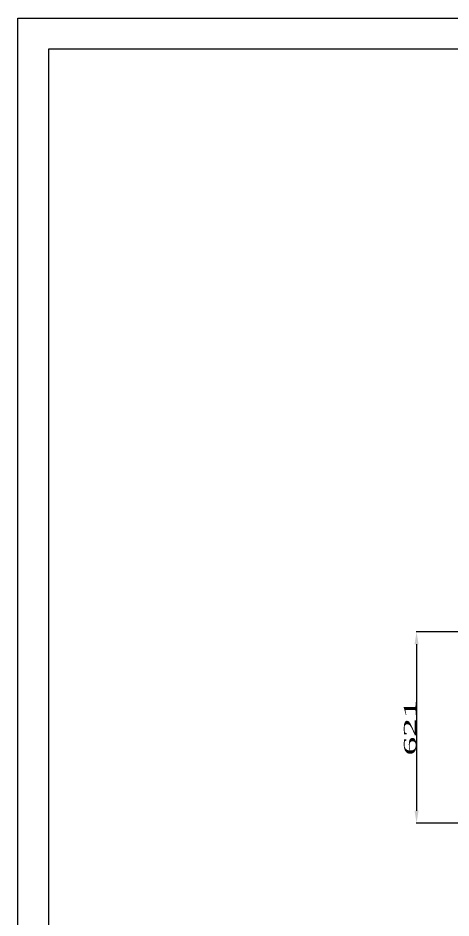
# Model space of a CAD drawing. Header units: millimetres. Extents: x 0 to 8400, y 0 to 5940.
# Drawn here: x 0 to 1409, y 3015 to 5940 of the extents above; entities that cross this region are included whole.
import ezdxf

# ---------------------------------------------------------------- set-up
doc = ezdxf.new("R2010")
doc.units = ezdxf.units.MM
doc.styles.get("Standard").update_dxf_attribs({"font": 'times.ttf', "width": 2, "height": 50})
doc.dimstyles.new('ISO-25', dxfattribs={"dimtxt": 40, "dimasz": 40, "dimexe": 1.25, "dimexo": 0.625, "dimtad": 1, "dimtxsty": 'Standard', "dimcen": 2.5, "dimclrd": 1, "dimclrt": 1, "dimadec": 0, "dimazin": 0, "dimtfac": 1, "dimtmove": 0, "dimatfit": 3, "dimfxl": 1, "dimarcsym": 0})

# ---------------------------------------------------------------- blocks, each defined once
blk = doc.blocks.new('*D8')
at = {"color": 0, "lineweight": -2, "transparency": 16777216}
for p, q in [((1817.1, 3944.7), (1295.5, 3944.7)), ((1817.1, 3323.7), (1295.5, 3323.7))]:
    blk.add_line(p, q, dxfattribs=at)
at = {"color": 1, "lineweight": -2, "transparency": 16777216}
blk.add_line((1296.7, 3904.7), (1296.7, 3363.7), dxfattribs=at)
at = {"color": 1, "lineweight": 25, "transparency": 16777216}
for points in [[(1290.1, 3904.7), (1303.4, 3904.7), (1296.7, 3944.7)], [(1290.1, 3363.7), (1303.4, 3363.7), (1296.7, 3323.7)]]:
    blk.add_solid(points, dxfattribs=at)
at = {"layer": 'Defpoints', "color": 0, "lineweight": 25, "transparency": 16777216}
for p in [(1817.7, 3944.7), (1296.7, 3323.7), (1817.7, 3323.7)]:
    blk.add_point(p, dxfattribs=at)
at = {"color": 1, "lineweight": 25, "transparency": 16777216, "insert": (1275.8, 3634.2), "char_height": 40, "attachment_point": 5, "rotation": 90}
blk.add_mtext('621', dxfattribs=at)

msp = doc.modelspace()

# ---------------------------------------------------------------- linework, layer by layer
for points in [[(0, 0), (0, 5940), (8400, 5940), (8400, 0), (0, 0)], [(100, 100), (100, 5840), (8300, 5840), (8300, 100)]]:
    msp.add_lwpolyline(points, close=True)

# ---------------------------------------------------------------- dimensions: what is measured, and where the dimension line sits
at = {"color": 0, "lineweight": 25}
dim = msp.add_linear_dim(base=(1296.73, 3323.748), p1=(1817.721, 3944.748), p2=(1817.721, 3323.748), angle=90, dimstyle='ISO-25', dxfattribs=at)
dim.commit()
dim.dimension.update_dxf_attribs({"geometry": '*D8', "text_midpoint": (1275.759, 3634.248)})

doc.saveas('drawing.dxf')
